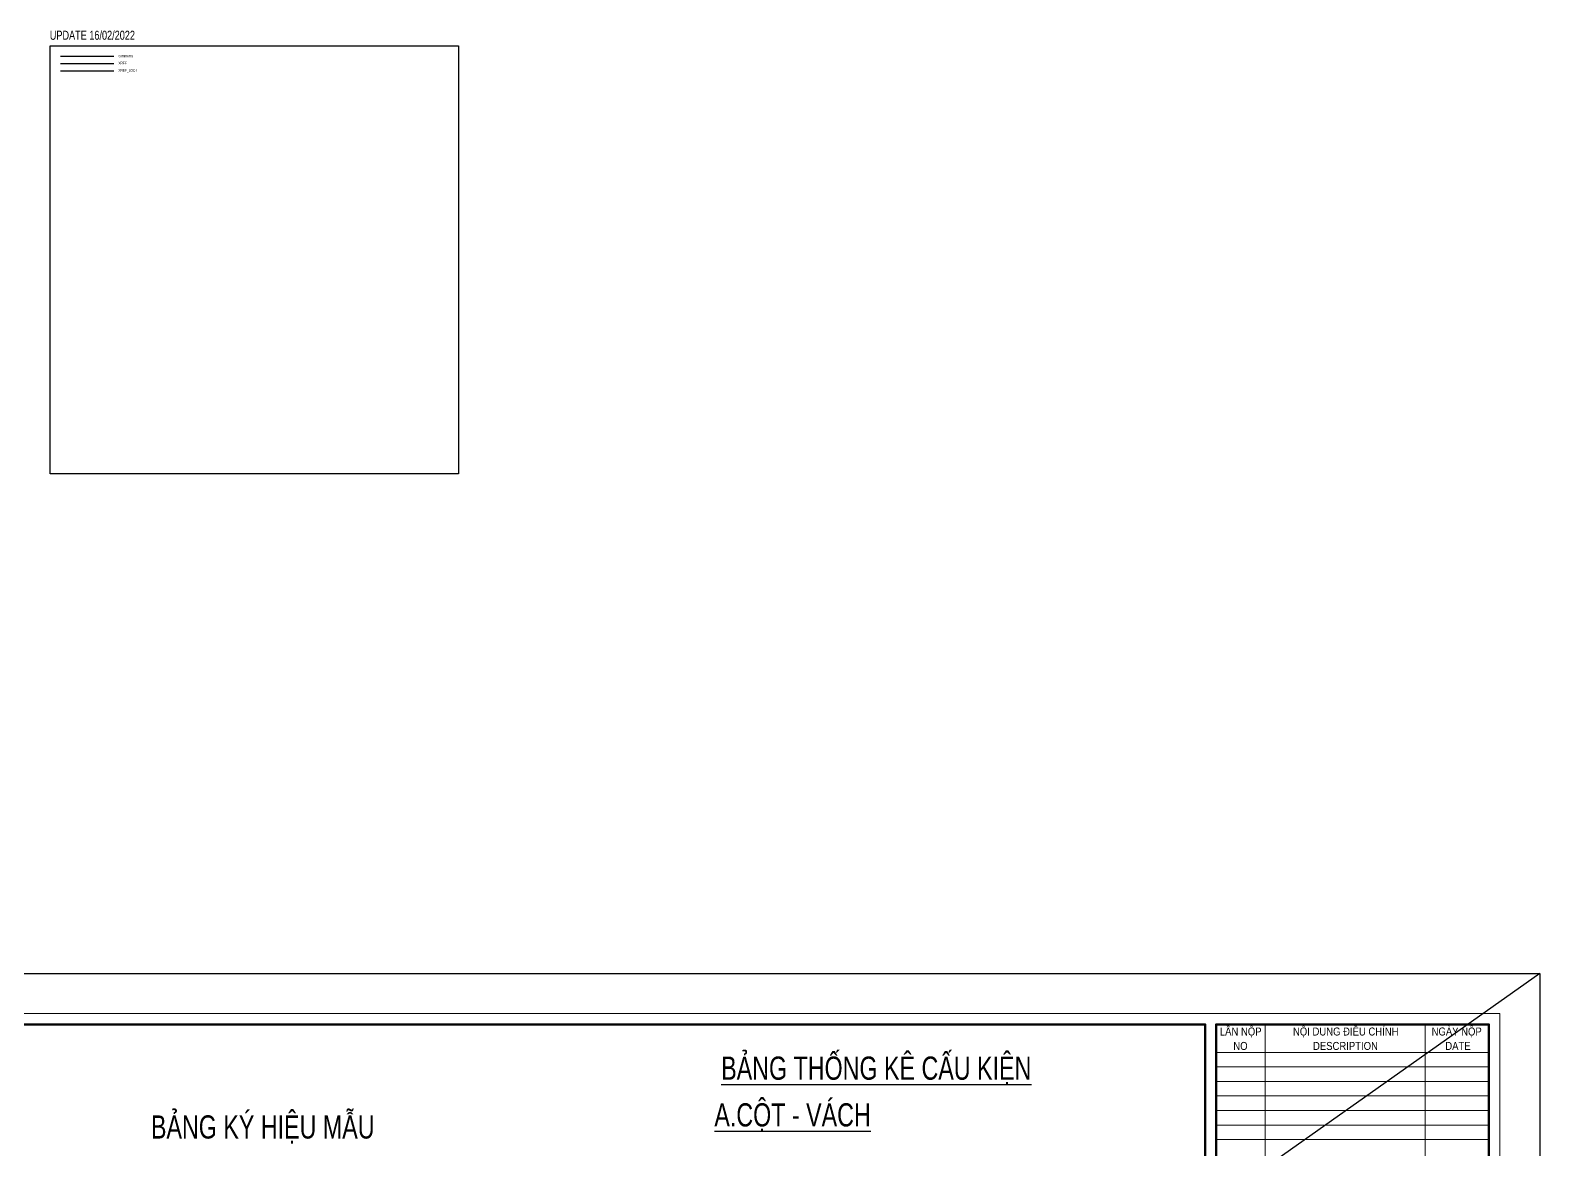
# Model space of a CAD drawing. Header units: inches. Extents: x -21470 to 62630, y -81050 to 4288.
# Drawn here: x 21116 to 62630, y -26497 to 4288 of the extents above; entities that cross this region are included whole.
import ezdxf
from ezdxf.enums import TextEntityAlignment as Align

# ---------------------------------------------------------------- set-up
doc = ezdxf.new("R2010")
doc.units = ezdxf.units.IN
doc.header["$MEASUREMENT"] = 0
doc.layers.get('DEFPOINTS').update_dxf_attribs({"color": 87})
for name, color, linetype in [('06.TEXT', 2, 'Continuous'), ('KCS_BORDER', 2, 'Continuous'), ('XREF', 6, 'Continuous'), ('XREF_LOCK', 6, 'Continuous')]:
    doc.layers.add(name, color=color, linetype=linetype)
doc.layers.add('comments', color=6, linetype='Continuous', plot=False)
doc.layers.add('KCS_Plotter', color=11, linetype='Continuous', plot=False)
doc.layers.add('KHUNGTEN', color=7, linetype='Continuous', lineweight=20)
doc.layers.add('TEXT KHUNG', color=7, linetype='Continuous', lineweight=20)
doc.styles.add('KCS_SMTEXT', font='3t-unicode.shx', dxfattribs={"width": 0.7})
doc.styles.add('KT CDC', font='arial.ttf', dxfattribs={"width": 0.85, "height": 200})
doc.styles.add('SMTEXT', font='3t-unicode.shx', dxfattribs={"width": 0.75})

# ---------------------------------------------------------------- blocks, each defined once
blk = doc.blocks.new('UPDATE_20220216')
at = {"layer": 'comments'}
blk.add_line((287, -286), (1758, -286), dxfattribs=at)
at = {"layer": 'XREF'}
blk.add_line((287, -486), (1758, -486), dxfattribs=at)
at = {"layer": 'XREF_LOCK'}
blk.add_line((287, -686), (1758, -686), dxfattribs=at)
at = {"layer": 'comments', "style": 'KCS_SMTEXT', "width": 0.7}
blk.add_text('comments', height=75, dxfattribs=at).set_placement((1880, -316))
at = {"layer": 'XREF', "style": 'KCS_SMTEXT', "width": 0.7}
blk.add_text('XREF', height=75, dxfattribs=at).set_placement((1880, -516))
at = {"layer": 'XREF_LOCK', "style": 'KCS_SMTEXT', "width": 0.7}
blk.add_text('XREF_LOCK', height=75, dxfattribs=at).set_placement((1880, -716))
blk = doc.blocks.new('KHUNG TEN')
at = {"layer": 'DEFPOINTS', "color": 1, "ltscale": 0.2}
blk.add_lwpolyline([(0, 0), (0, 59400), (84100, 59400), (84100, 0), (0, 0)], close=True, dxfattribs=at)
at = {"layer": 'KHUNGTEN', "color": 8, "lineweight": 9}
for p, q in [((76550, 58000), (76550, 52433)), ((80950, 58000), (80950, 52433)), ((82700, 57233), (75200, 57233)), ((82700, 56833), (75200, 56833)), ((82700, 56433), (75200, 56433)), ((82700, 56033), (75200, 56033)), ((82700, 55633), (75200, 55633)), ((82700, 55233), (75200, 55233)), ((82700, 54833), (75200, 54833))]:
    blk.add_line(p, q, dxfattribs=at)
at = {"layer": 'KHUNGTEN', "color": 8}
blk.add_lwpolyline([(75096, 1100), (83000, 1100), (83000, 58300), (3000, 58300), (3000, 1100), (75096, 1100)], dxfattribs=at)
at = {"layer": 'KHUNGTEN', "color": 255, "lineweight": 60}
blk.add_lwpolyline([(74900, 1400), (74900, 58000), (3300, 58000), (3300, 1400), (74900, 1400)], close=True, dxfattribs=at)
blk.add_lwpolyline([(75200, 1400), (82700, 1400), (82700, 58000), (75200, 58000), (75200, 1400)], dxfattribs=at)
at = {"layer": 'TEXT KHUNG', "color": 7, "style": 'KT CDC', "width": 0.85}
for s, p in [('NO', (75672, 57299)), ('DESCRIPTION', (77863, 57299)), ('DATE', (81501, 57299))]:
    blk.add_text(s, height=220, dxfattribs=at).set_placement(p)
at = {"layer": 'TEXT KHUNG', "char_height": 220, "attachment_point": 2, "line_spacing_factor": 0.941778, "style": 'KT CDC'}
for s, insert, width in [('LẦN NỘP', (75875, 57916), 1464.22), ('NỘI DUNG ĐIỀU CHỈNH', (78763, 57916), 3699.71), ('NGÀY NỘP', (81814, 57916), 1755.59)]:
    blk.add_mtext(s, dxfattribs=dict(at, insert=insert, width=width))

msp = doc.modelspace()

# ---------------------------------------------------------------- linework, layer by layer
at = {"layer": 'comments', "color": 7}
msp.add_lwpolyline([(21662, 3860.9), (32897.2, 3860.9), (32897.2, -7909.1), (21662, -7909.1)], close=True, dxfattribs=at)
at = {"layer": 'KCS_Plotter'}
msp.add_line((62630.2, -21650.3), (-21469.8, -81050.3), dxfattribs=at)

# ---------------------------------------------------------------- block references
at = {"layer": '06.TEXT'}
msp.add_blockref('KHUNG TEN', (-21469.8, -81050.3), dxfattribs=at)
at = {"layer": 'KCS_BORDER'}
msp.add_blockref('UPDATE_20220216', (21662, 3860.9), dxfattribs=at)

# ---------------------------------------------------------------- texts
at = {"layer": '06.TEXT', "style": 'SMTEXT', "width": 0.75}
msp.add_text('%%UBẢNG THỐNG KÊ CẤU KIỆN', height=637.795, dxfattribs=at).set_placement((44383.2, -24251.9), align=Align.MIDDLE_CENTER)
for s, p in [('%%UA.CỘT - VÁCH', (39930.7, -25855.3)), ('BẢNG KÝ HIỆU MẪU', (24437.1, -26187.4))]:
    msp.add_text(s, height=637.795, dxfattribs=at).set_placement(p)
at = {"layer": 'comments', "color": 7, "style": 'KCS_SMTEXT', "width": 0.75}
msp.add_text('UPDATE 16/02/2022', height=250, dxfattribs=at).set_placement((21655.7, 4024.5))

doc.saveas('drawing.dxf')
